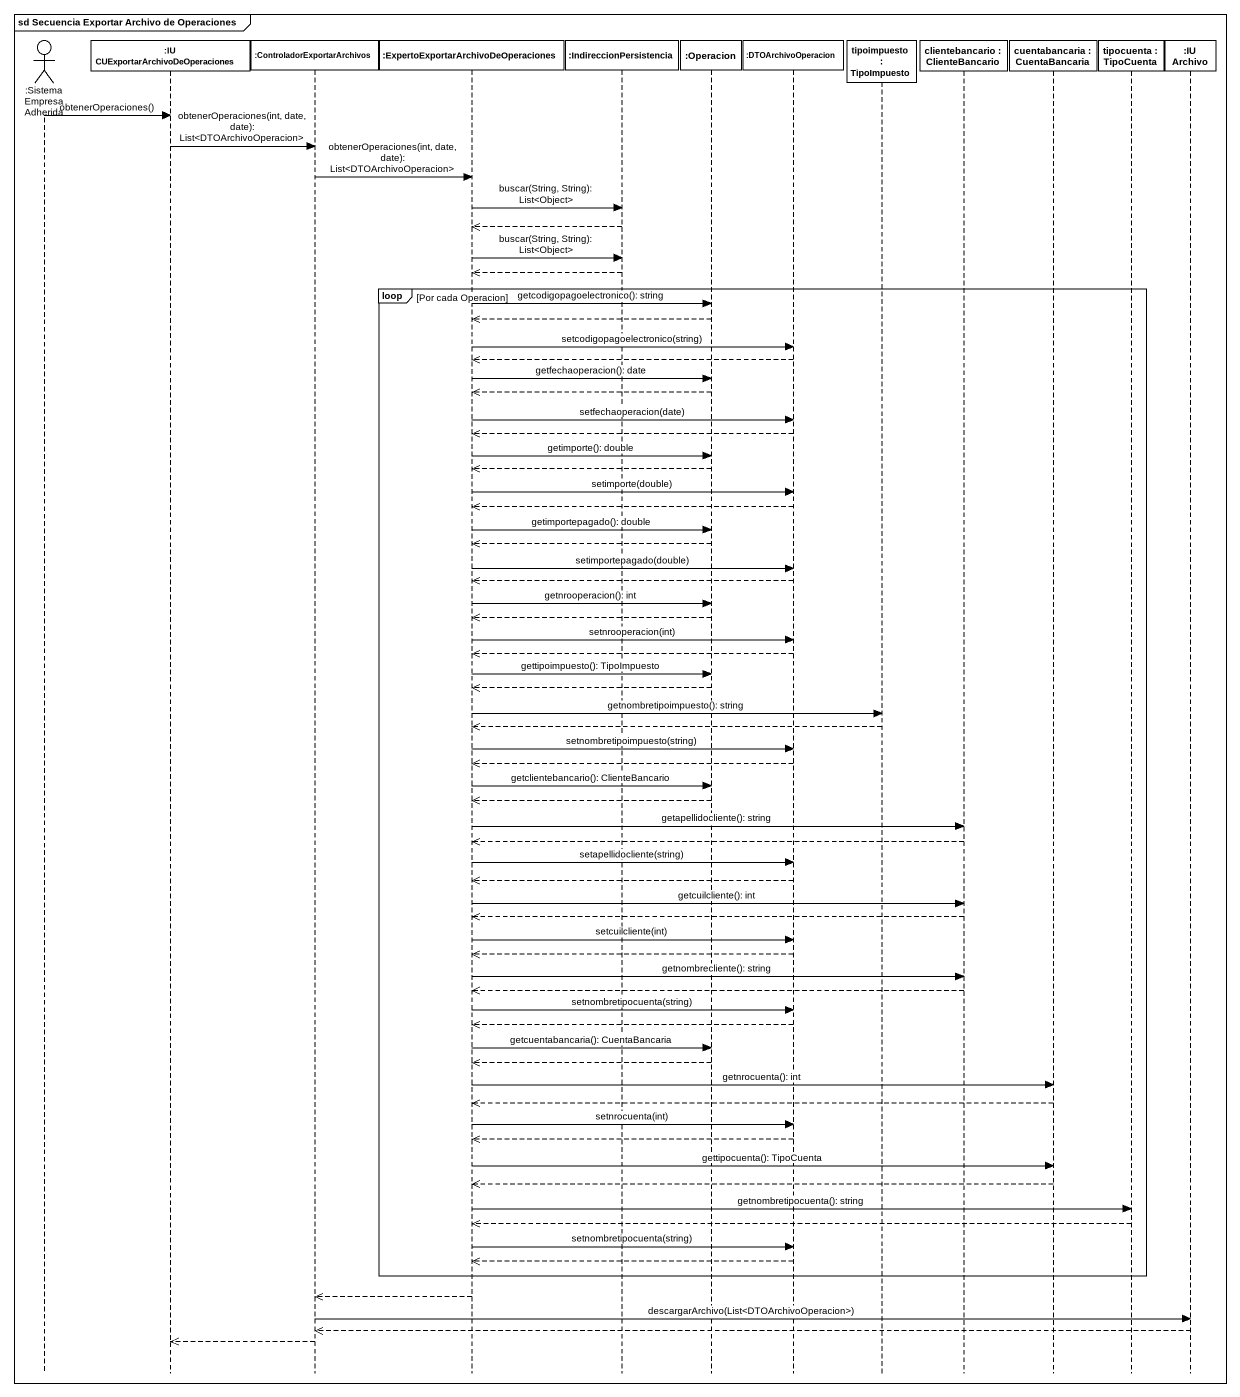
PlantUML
@startuml
mainframe sd Secuencia Exportar Archivo de Operaciones
hide footbox
actor ":Sistema Empresa Adherida" as Sistema_Empresa_Adherida
participant ":IU CUExportarArchivoDeOperaciones" as IU_CUExportarArchivoDeOperac
participant ":ControladorExportarArchivos" as ControladorExportarArchivos
participant ":ExpertoExportarArchivoDeOperaciones" as ExpertoExportarArchivoDeOper
participant ":IndireccionPersistencia" as IndireccionPersistencia
participant ":Operacion" as Operacion
participant ":DTOArchivoOperacion" as DTOArchivoOperacion
participant "tipoimpuesto : TipoImpuesto" as tipoimpuesto
participant "clientebancario : ClienteBancario" as clientebancario
participant "cuentabancaria : CuentaBancaria" as cuentabancaria
participant "tipocuenta : TipoCuenta" as tipocuenta
participant ":IU Archivo" as IU_Archivo

Sistema_Empresa_Adherida -> IU_CUExportarArchivoDeOperac : obtenerOperaciones()
IU_CUExportarArchivoDeOperac -> ControladorExportarArchivos : obtenerOperaciones(int, date, date): List<DTOArchivoOperacion>
ControladorExportarArchivos -> ExpertoExportarArchivoDeOper : obtenerOperaciones(int, date, date): List<DTOArchivoOperacion>
ExpertoExportarArchivoDeOper -> IndireccionPersistencia : buscar(String, String): List<Object>
IndireccionPersistencia -->> ExpertoExportarArchivoDeOper
ExpertoExportarArchivoDeOper -> IndireccionPersistencia : buscar(String, String): List<Object>
IndireccionPersistencia -->> ExpertoExportarArchivoDeOper
loop Por cada Operacion
  ExpertoExportarArchivoDeOper -> Operacion : getcodigopagoelectronico(): string
  Operacion -->> ExpertoExportarArchivoDeOper
  ExpertoExportarArchivoDeOper -> DTOArchivoOperacion : setcodigopagoelectronico(string)
  DTOArchivoOperacion -->> ExpertoExportarArchivoDeOper
  ExpertoExportarArchivoDeOper -> Operacion : getfechaoperacion(): date
  Operacion -->> ExpertoExportarArchivoDeOper
  ExpertoExportarArchivoDeOper -> DTOArchivoOperacion : setfechaoperacion(date)
  DTOArchivoOperacion -->> ExpertoExportarArchivoDeOper
  ExpertoExportarArchivoDeOper -> Operacion : getimporte(): double
  Operacion -->> ExpertoExportarArchivoDeOper
  ExpertoExportarArchivoDeOper -> DTOArchivoOperacion : setimporte(double)
  DTOArchivoOperacion -->> ExpertoExportarArchivoDeOper
  ExpertoExportarArchivoDeOper -> Operacion : getimportepagado(): double
  Operacion -->> ExpertoExportarArchivoDeOper
  ExpertoExportarArchivoDeOper -> DTOArchivoOperacion : setimportepagado(double)
  DTOArchivoOperacion -->> ExpertoExportarArchivoDeOper
  ExpertoExportarArchivoDeOper -> Operacion : getnrooperacion(): int
  Operacion -->> ExpertoExportarArchivoDeOper
  ExpertoExportarArchivoDeOper -> DTOArchivoOperacion : setnrooperacion(int)
  DTOArchivoOperacion -->> ExpertoExportarArchivoDeOper
  ExpertoExportarArchivoDeOper -> Operacion : gettipoimpuesto(): TipoImpuesto
  Operacion -->> ExpertoExportarArchivoDeOper
  ExpertoExportarArchivoDeOper -> tipoimpuesto : getnombretipoimpuesto(): string
  tipoimpuesto -->> ExpertoExportarArchivoDeOper
  ExpertoExportarArchivoDeOper -> DTOArchivoOperacion : setnombretipoimpuesto(string)
  DTOArchivoOperacion -->> ExpertoExportarArchivoDeOper
  ExpertoExportarArchivoDeOper -> Operacion : getclientebancario(): ClienteBancario
  Operacion -->> ExpertoExportarArchivoDeOper
  ExpertoExportarArchivoDeOper -> clientebancario : getapellidocliente(): string
  clientebancario -->> ExpertoExportarArchivoDeOper
  ExpertoExportarArchivoDeOper -> DTOArchivoOperacion : setapellidocliente(string)
  DTOArchivoOperacion -->> ExpertoExportarArchivoDeOper
  ExpertoExportarArchivoDeOper -> clientebancario : getcuilcliente(): int
  clientebancario -->> ExpertoExportarArchivoDeOper
  ExpertoExportarArchivoDeOper -> DTOArchivoOperacion : setcuilcliente(int)
  DTOArchivoOperacion -->> ExpertoExportarArchivoDeOper
  ExpertoExportarArchivoDeOper -> clientebancario : getnombrecliente(): string
  clientebancario -->> ExpertoExportarArchivoDeOper
  ExpertoExportarArchivoDeOper -> DTOArchivoOperacion : setnombretipocuenta(string)
  DTOArchivoOperacion -->> ExpertoExportarArchivoDeOper
  ExpertoExportarArchivoDeOper -> Operacion : getcuentabancaria(): CuentaBancaria
  Operacion -->> ExpertoExportarArchivoDeOper
  ExpertoExportarArchivoDeOper -> cuentabancaria : getnrocuenta(): int
  cuentabancaria -->> ExpertoExportarArchivoDeOper
  ExpertoExportarArchivoDeOper -> DTOArchivoOperacion : setnrocuenta(int)
  DTOArchivoOperacion -->> ExpertoExportarArchivoDeOper
  ExpertoExportarArchivoDeOper -> cuentabancaria : gettipocuenta(): TipoCuenta
  cuentabancaria -->> ExpertoExportarArchivoDeOper
  ExpertoExportarArchivoDeOper -> tipocuenta : getnombretipocuenta(): string
  tipocuenta -->> ExpertoExportarArchivoDeOper
  ExpertoExportarArchivoDeOper -> DTOArchivoOperacion : setnombretipocuenta(string)
  DTOArchivoOperacion -->> ExpertoExportarArchivoDeOper
end
ExpertoExportarArchivoDeOper -->> ControladorExportarArchivos
ControladorExportarArchivos -> IU_Archivo : descargarArchivo(List<DTOArchivoOperacion>)
IU_Archivo -->> ControladorExportarArchivos
ControladorExportarArchivos -->> IU_CUExportarArchivoDeOperac
@enduml
